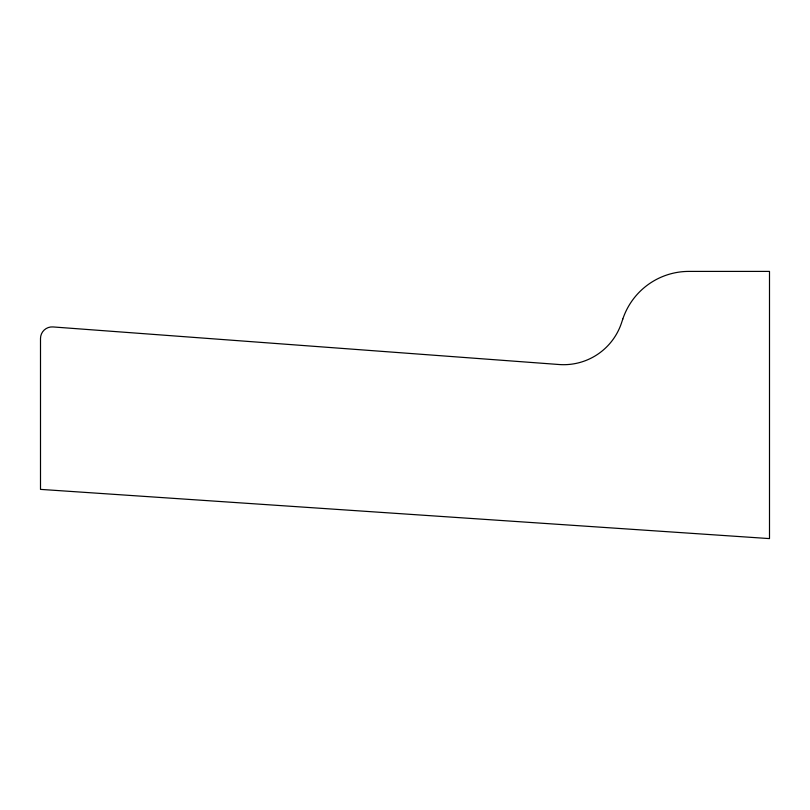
<?xml version="1.0" encoding="UTF-8"?>
<svg xmlns="http://www.w3.org/2000/svg" width="810" height="810" viewBox="0 0 810 810"><rect width="100%" height="100%" fill="white"/><g stroke="black" fill="none" stroke-linecap="round" stroke-linejoin="round"><path stroke-width="1.21" d="M622.799 319.059L621.493 322.988A60.993 60.993 0 0 1 559.518 364.551L52.974 326.936A11.613 11.613 0 0 0 40.5 338.519L40.5 489.382L769.5 538.599L769.5 271.401L688.925 271.401A69.701 69.701 0 0 0 622.799 319.059"/></g></svg>
